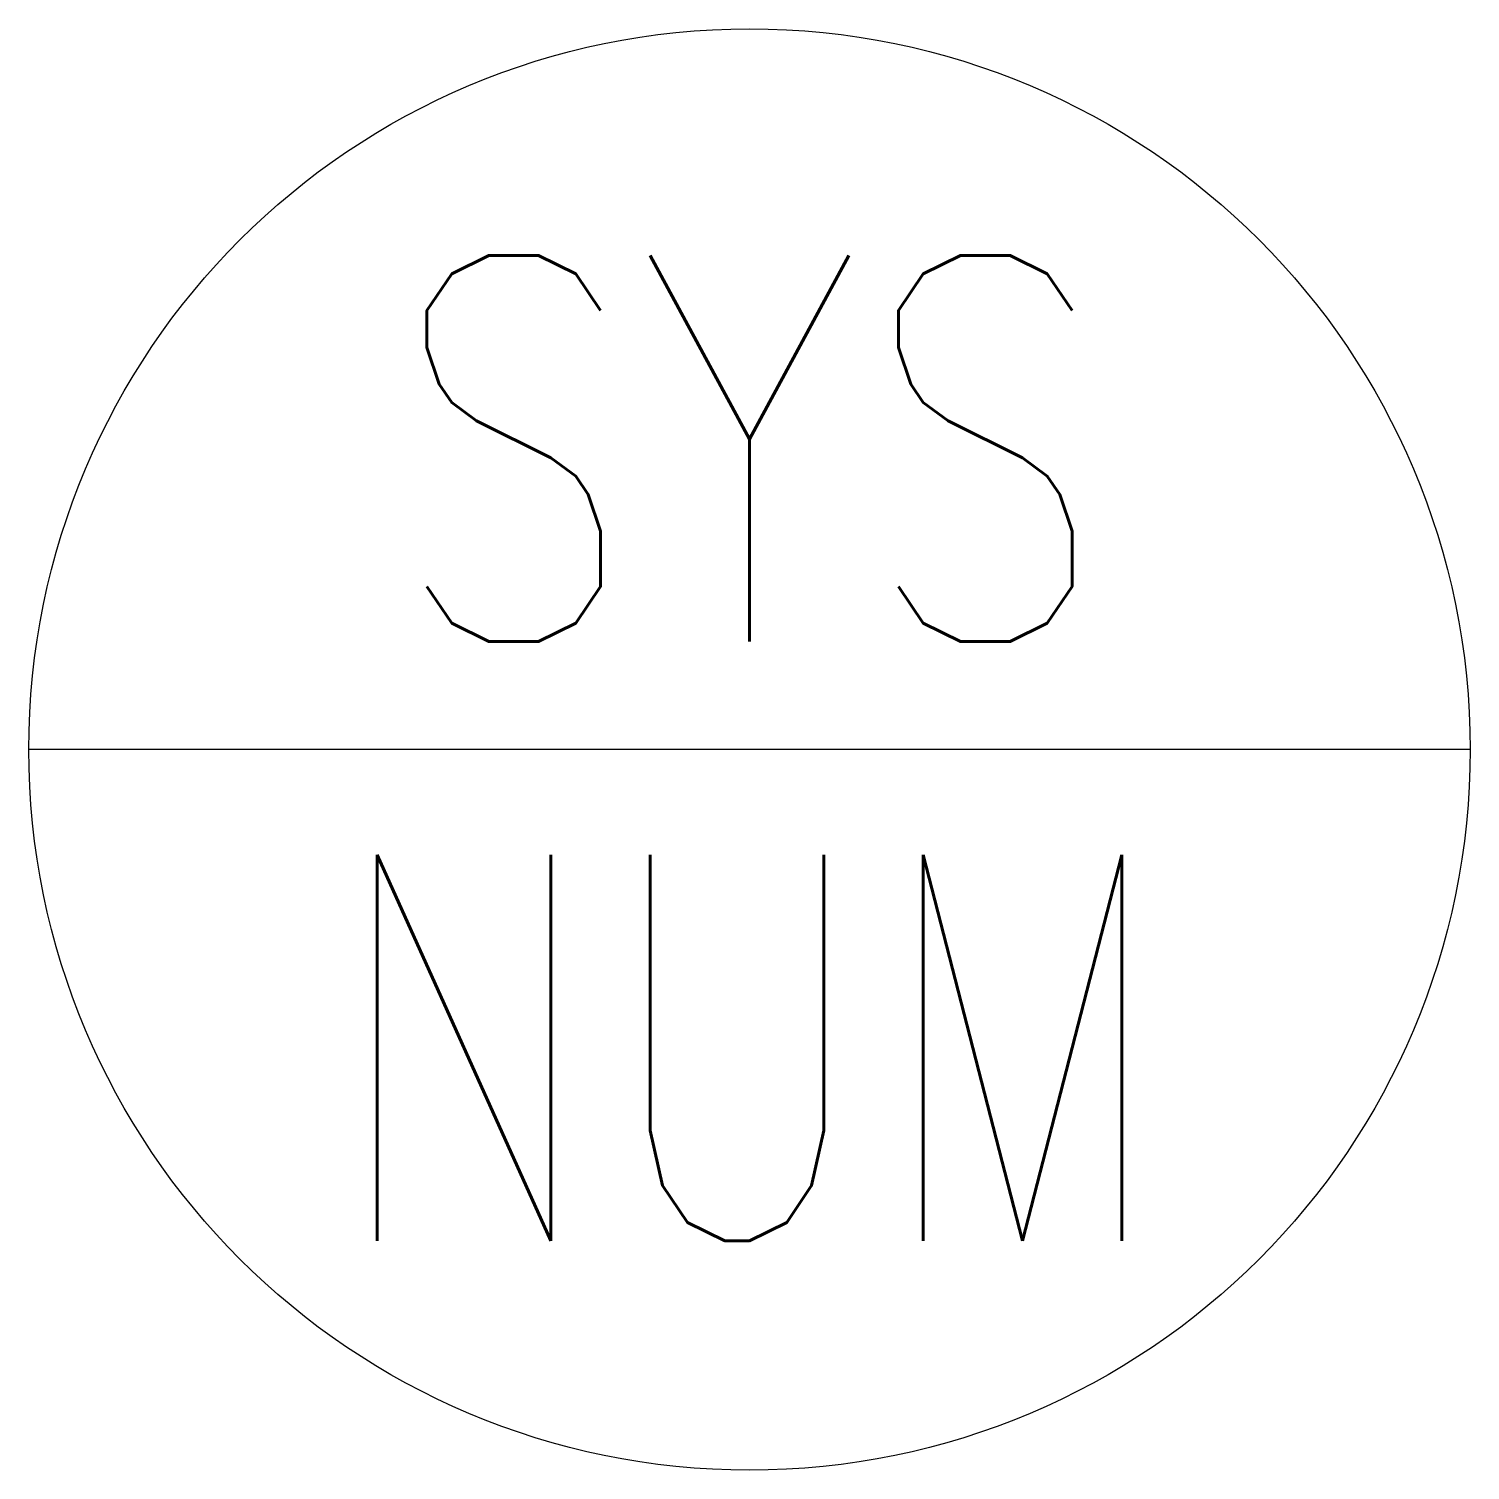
# Model space of a CAD drawing. Extents: x -0.131 to 0.131, y -0.131 to 0.131.
import ezdxf
from ezdxf.enums import TextEntityAlignment as Align

# ---------------------------------------------------------------- set-up
doc = ezdxf.new("R2010")
doc.units = 0
doc.header["$LTSCALE"] = 32
doc.header["$MEASUREMENT"] = 0
doc.layers.get('0').update_dxf_attribs({"linetype": 'CONTINUOUS'})
doc.layers.add('P-BLKA', color=4, linetype='CONTINUOUS')
doc.styles.add('BRA-ATT', font='romans.shx', dxfattribs={"width": 0.75})

msp = doc.modelspace()

# ---------------------------------------------------------------- linework, layer by layer
msp.add_line((0.13125, 0), (-0.13125, 0))
msp.add_circle((0, 0), 0.13125)

# ---------------------------------------------------------------- texts
at = {"layer": 'P-BLKA', "style": 'BRA-ATT', "width": 0.75}
for tag, p in [('SYS', (0, 0.05482)), ('NUM', (0, -0.05431))]:
    msp.add_attdef(tag, text='X', height=0.07031, dxfattribs=at).set_placement(p, align=Align.MIDDLE)

doc.saveas('drawing.dxf')
